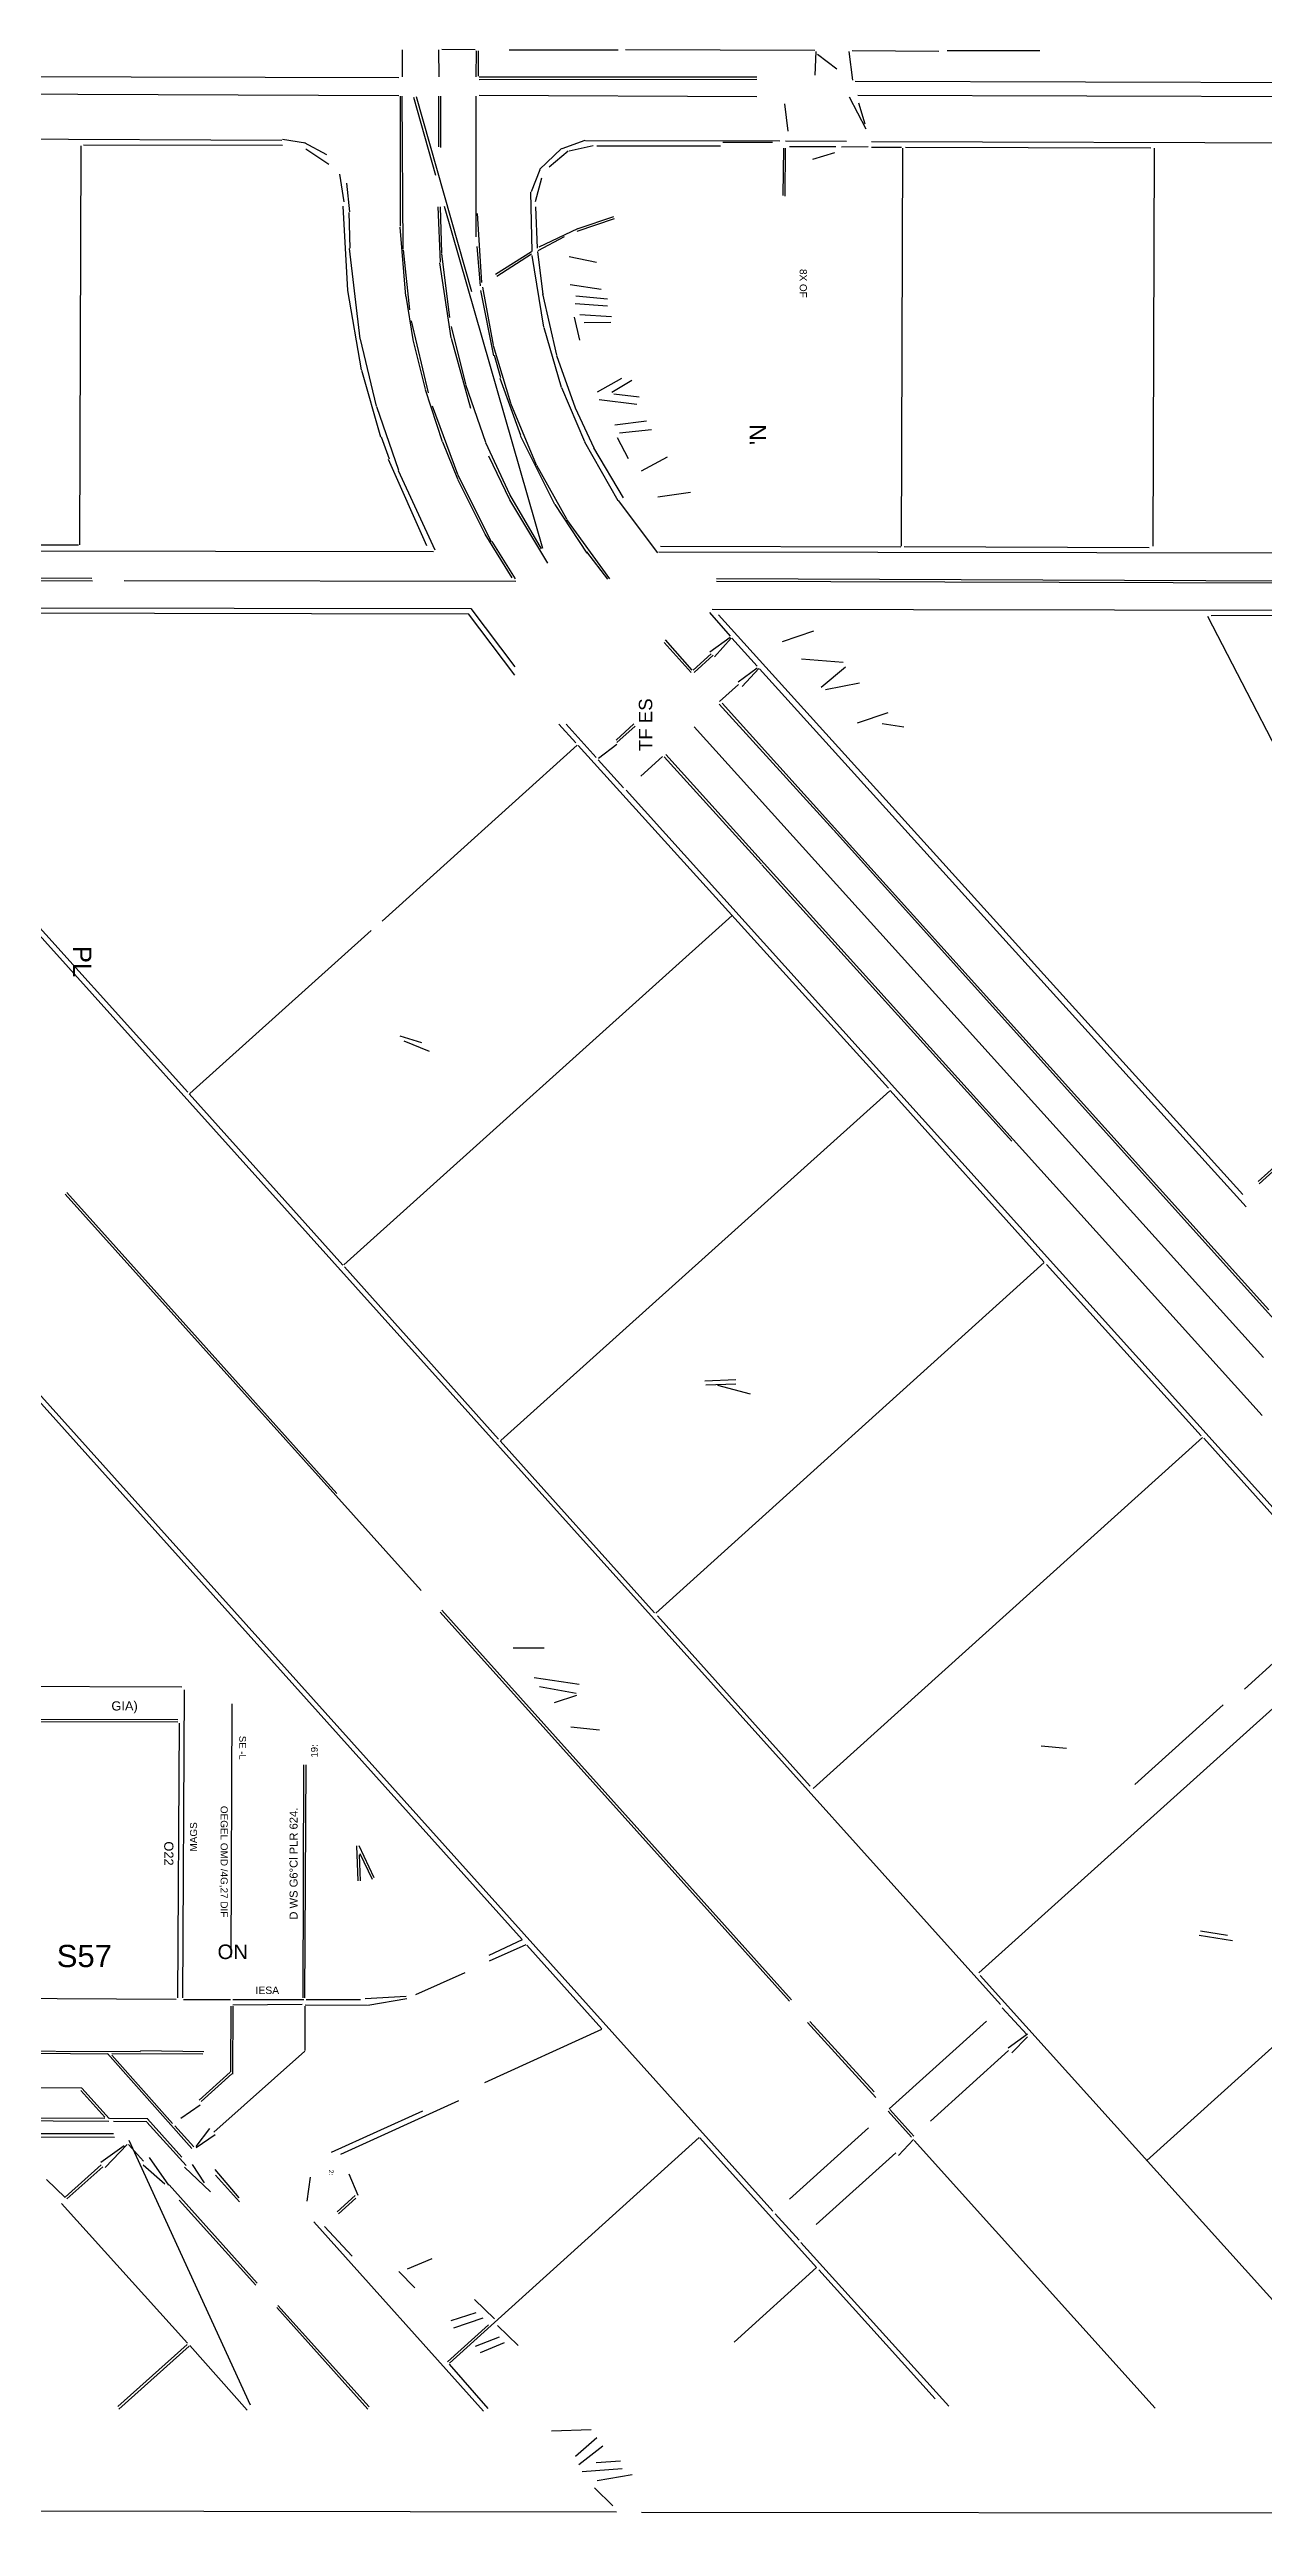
# Model space of a CAD drawing. Header units: feet. Extents: x 12 to 960, y 13 to 702.
# Drawn here: x 492.5 to 648.3, y 21.8 to 338 of the extents above; entities that cross this region are included whole.
import ezdxf
from ezdxf.enums import TextEntityAlignment as Align

# ---------------------------------------------------------------- set-up
doc = ezdxf.new("R2010")
doc.units = ezdxf.units.FT
doc.layers.add('EJE_VIA', color=7, linetype='CONTINUOUS')
doc.layers.add('TEXTO', color=7, linetype='CONTINUOUS')
doc.styles.add('CAD_TEXT', font='Arial')

msp = doc.modelspace()

# ---------------------------------------------------------------- linework, layer by layer
at = {"layer": 'EJE_VIA'}
for p, q in [((537.78, 337.9), (537.78, 334.46)), ((542.46, 337.9), (542.47, 334.46)), ((542.86, 337.99), (547.14, 337.96)), ((547.27, 337.79), (547.25, 334.46)), ((547.51, 337.79), (547.51, 334.56)), ((551.51, 337.93), (565.47, 337.9)), ((566.41, 337.98), (590.68, 337.87)), ((590.81, 337.69), (590.69, 334.66)), ((591.06, 337.36), (593.5, 335.48)), ((595.04, 337.69), (595.54, 334.04)), ((595.47, 337.83), (606.62, 337.76)), ((619.53, 337.77), (607.66, 337.77)), ((448.28, 334.57), (537.34, 334.38)), ((468.59, 332.36), (537.34, 332.07)), ((542.72, 331.96), (542.71, 325.4)), ((583.28, 334.43), (547.66, 334.43)), ((583.28, 334.1), (547.66, 334.08)), ((547.66, 332.1), (583.28, 331.95)), ((595.89, 333.89), (765.89, 333.42)), ((596.2, 332.1), (750.36, 331.72)), ((537.51, 331.96), (537.53, 315.29)), ((537.75, 331.96), (537.86, 312.38)), ((539.22, 331.86), (542.07, 321.84)), ((539.59, 331.95), (546.69, 306.95)), ((542.46, 331.96), (542.45, 325.5)), ((547.23, 331.96), (547.21, 313.94)), ((586.82, 331.01), (587.22, 327.47)), ((595.11, 331.88), (597.24, 327.79)), ((596.3, 331.13), (597.11, 328.41)), ((468.49, 326.6), (522.34, 326.35)), ((496.93, 325.74), (522.45, 325.69)), ((522.44, 326.48), (525.37, 325.98)), ((525.21, 326.03), (528.09, 324.5)), ((561.21, 326.29), (558.26, 325.24)), ((561.3, 326.29), (586.2, 326.25)), ((585.26, 326.03), (578.91, 326.03)), ((586.93, 326.26), (594.74, 326.2)), ((597.97, 326.16), (750.36, 325.73)), ((496.59, 325.61), (496.41, 274.46)), ((525.42, 325.23), (528.4, 323.24)), ((555.45, 322.53), (554.32, 319.73)), ((558.21, 325.26), (555.39, 322.56)), ((559.09, 324.91), (556.63, 322.88)), ((562.26, 325.62), (559.21, 324.92)), ((562.76, 325.59), (578.59, 325.59)), ((586.68, 325.29), (586.58, 319.25)), ((586.91, 325.29), (586.86, 319.15)), ((587.45, 325.52), (593.39, 325.52)), ((593.23, 324.7), (590.38, 323.87)), ((597.55, 325.46), (594.11, 325.44)), ((597.97, 325.45), (601.82, 325.45)), ((601.94, 325.29), (601.76, 274.25)), ((602.34, 325.43), (633.8, 325.37)), ((634.21, 325.29), (634.03, 274.25)), ((529.75, 321.96), (530.29, 318.41)), ((530.63, 320.83), (531.05, 317.16)), ((554.26, 319.67), (554.39, 312.06)), ((555.65, 321.48), (554.83, 318.42)), ((530.18, 317.89), (530.76, 307.07)), ((530.94, 317.07), (531.08, 312.48)), ((542.35, 317.79), (542.64, 310.71)), ((542.67, 317.79), (542.82, 311.85)), ((543.19, 317.87), (555.77, 274.01)), ((547.41, 316.95), (547.96, 308.1)), ((554.9, 317.8), (555.1, 312.48)), ((564.97, 316.26), (560.2, 314.63)), ((564.89, 316.52), (560.33, 314.97)), ((537.49, 315.19), (538.21, 306.33)), ((558.54, 313.94), (555.17, 312.15)), ((560.27, 314.96), (555.31, 312.6)), ((530.97, 312.45), (532.35, 300.88)), ((537.92, 312.28), (538.74, 304.57)), ((542.59, 310.61), (544.04, 301)), ((542.81, 311.74), (543.85, 303.61)), ((547.34, 312.7), (547.8, 307.67)), ((554.38, 312.03), (549.77, 309.09)), ((554.35, 311.71), (549.94, 308.85)), ((554.43, 311.53), (555.9, 302.36)), ((555.13, 312.07), (555.82, 306.56)), ((559.19, 311.43), (562.7, 310.71)), ((530.78, 307.06), (532.53, 296.87)), ((547.84, 307.06), (549.49, 298.7)), ((548.07, 307.5), (549.45, 300.05)), ((559.31, 307.84), (563.29, 307.24)), ((538.26, 306.31), (539.17, 300.79)), ((555.77, 306.65), (557.56, 298.76)), ((559.86, 303.63), (560.53, 300.7)), ((559.95, 305.4), (564.12, 305.11)), ((560.04, 306.39), (564.11, 306)), ((560.56, 303.99), (564.63, 303.71)), ((532.4, 300.83), (534.47, 292.23)), ((538.92, 303.17), (541.11, 293.92)), ((539.16, 300.72), (540.73, 294.42)), ((544.07, 302.42), (545.91, 295.06)), ((544.07, 300.93), (546.53, 291.97)), ((555.95, 302.33), (558.19, 294.64)), ((564.53, 302.94), (561.1, 302.9)), ((549.47, 300), (551.66, 292.67)), ((549.56, 298.77), (550.38, 295.89)), ((557.58, 298.74), (559.95, 292.03)), ((532.56, 296.86), (535.02, 288.3)), ((540.74, 294.38), (542.93, 287.68)), ((545.9, 295.02), (548.45, 287.61)), ((550.32, 295.83), (552.95, 288.52)), ((558.22, 294.6), (561.18, 287.68)), ((565.89, 295.79), (562.79, 294)), ((567.23, 295.52), (564.67, 293.99)), ((534.49, 292.19), (537.3, 284.03)), ((541.62, 292.28), (544.87, 283.49)), ((551.66, 292.62), (554.98, 284.68)), ((559.98, 292.02), (562.37, 286.88)), ((563.06, 293.06), (567.88, 292.5)), ((564.94, 293.81), (568.18, 293.44)), ((535.09, 288.29), (536.1, 285.47)), ((552.93, 288.45), (557.32, 279.66)), ((569.12, 290.28), (565.04, 289.8)), ((565.37, 288.21), (566.75, 285.52)), ((569.76, 289.19), (565.67, 288.78)), ((535.98, 285.44), (540.9, 274.37)), ((542.95, 287.64), (544.89, 282.92)), ((548.46, 287.57), (551.53, 280.93)), ((548.87, 285.85), (551.56, 280.27)), ((555.01, 284.65), (558.86, 277.77)), ((561.18, 287.63), (565.44, 280.13)), ((562.31, 286.9), (566.12, 280.46)), ((571.78, 285.7), (568.41, 283.89)), ((537.28, 283.96), (541.98, 273.81)), ((544.88, 282.86), (548.37, 275.86)), ((544.9, 283.45), (549.21, 274.87)), ((551.53, 280.91), (555.6, 273.95)), ((551.54, 280.2), (556.42, 272.11)), ((557.38, 279.63), (561.47, 273.39)), ((565.48, 280.12), (570.54, 273.4)), ((574.75, 281.15), (570.56, 280.57)), ((548.39, 275.82), (551.83, 270.23)), ((558.84, 277.71), (564.37, 270.08)), ((496.3, 274.4), (465.05, 274.36)), ((475.78, 273.7), (541.82, 273.6)), ((549.28, 274.85), (552.29, 270.09)), ((561.43, 273.54), (564.12, 270.06)), ((570.68, 273.56), (848.7, 273.04)), ((570.89, 274.25), (601.72, 274.19)), ((602.14, 274.21), (633.59, 274.12)), ((475.68, 269.93), (498.07, 269.84)), ((475.78, 270.21), (497.97, 270.17)), ((502.14, 269.85), (552.34, 269.8)), ((578.07, 270.13), (651.3, 269.84)), ((578.07, 269.79), (651.3, 269.55)), ((465.05, 265.74), (546.3, 265.61)), ((471.72, 266.39), (546.61, 266.29)), ((546.23, 265.58), (552.2, 257.74)), ((546.61, 266.28), (552.25, 258.79)), ((577.2, 265.77), (579.85, 262.71)), ((577.55, 266.21), (848.8, 265.71)), ((579.85, 262.58), (577.24, 260.67)), ((579.95, 262.48), (577.84, 260.1)), ((578.33, 265.45), (645.56, 191.11)), ((580.05, 262.49), (583.31, 258.87)), ((590.52, 263.38), (586.52, 262.02)), ((641.03, 265.31), (669.16, 210.89)), ((690.16, 265.39), (641.51, 265.35)), ((571.38, 261.93), (574.83, 258.08)), ((571.49, 262.27), (574.93, 258.39)), ((577.4, 260.45), (575.11, 258.37)), ((577.65, 260.29), (575.21, 258.06)), ((589.01, 259.81), (594.33, 259.38)), ((462.45, 256.42), (614.51, 87.25)), ((580.91, 256.53), (578.49, 254.35)), ((583.29, 258.61), (580.86, 256.85)), ((583.53, 258.59), (581.36, 256.27)), ((583.62, 258.56), (646, 189.56)), ((594.64, 258.74), (591.51, 256.14)), ((596.43, 256.72), (592.05, 255.84)), ((578.45, 254), (593.08, 237.9)), ((578.82, 254.15), (648.93, 176.34)), ((557.88, 251.45), (560.06, 249.06)), ((558.8, 251.45), (562.67, 247.17)), ((567.51, 251.47), (565.22, 249.4)), ((567.67, 251.21), (565.3, 249.1)), ((575.21, 251.09), (648.24, 170.24)), ((600.08, 252.91), (596.12, 251.57)), ((599.34, 251.55), (602.11, 251.09)), ((560.24, 248.75), (535.22, 226.17)), ((560.36, 248.73), (600.13, 204.76)), ((562.9, 246.89), (566.18, 243.29)), ((565.3, 248.85), (562.97, 247.06)), ((571.18, 247.29), (568.39, 244.77)), ((571.39, 247.26), (583.87, 233.48)), ((571.58, 247.54), (648.06, 162.78)), ((566.51, 242.99), (659.13, 140.2)), ((593.15, 237.87), (651.89, 172.55)), ((482.78, 234.78), (510.29, 204.27)), ((583.9, 233.41), (615.97, 197.99)), ((435.58, 227.5), (585.31, 60.76)), ((533.81, 224.99), (510.54, 204.07)), ((580.1, 226.92), (530.32, 182.11)), ((537.5, 211.48), (540.26, 210.62)), ((537.98, 210.83), (541.23, 209.53)), ((510.45, 204.02), (530.19, 182.08)), ((600.3, 204.42), (550.44, 159.58)), ((600.38, 204.48), (620.06, 182.5)), ((650.01, 195.02), (647.53, 192.81)), ((649.9, 194.51), (647.66, 192.49)), ((494.57, 191.16), (540.22, 140.35)), ((494.78, 191.39), (529.42, 152.79)), ((530.38, 181.86), (550.15, 159.75)), ((620.12, 182.41), (570.3, 137.45)), ((620.42, 182.14), (640.24, 160.19)), ((481.12, 175.85), (553.16, 95.6)), ((580.58, 167.36), (576.61, 167.2)), ((580.57, 166.81), (576.71, 166.69)), ((578.21, 166.67), (582.4, 165.55)), ((550.35, 159.54), (570.15, 137.47)), ((640.39, 159.95), (590.47, 114.97)), ((640.56, 159.87), (658.59, 139.78)), ((542.66, 137.58), (587.44, 87.67)), ((542.87, 137.81), (587.69, 87.84)), ((570.52, 137.11), (590.11, 115.24)), ((661.75, 136.31), (611.71, 91.34)), ((552.03, 133), (555.99, 132.98)), ((649.94, 131.46), (645.78, 127.7)), ((366.09, 128.57), (509.53, 128)), ((509.82, 127.59), (509.61, 88.11)), ((554.72, 129.2), (560.49, 128.33)), ((555.41, 128.05), (560.08, 127.19)), ((560.15, 126.87), (557.27, 125.94)), ((487.76, 123.87), (509.01, 123.79)), ((487.76, 123.53), (509.01, 123.49)), ((509.18, 123.32), (508.99, 88.11)), ((515.94, 125.81), (515.8, 93.31)), ((643.08, 125.69), (631.74, 115.47)), ((559.42, 122.87), (563.09, 122.47)), ((619.73, 120.41), (622.97, 120.13)), ((525.12, 118), (525.06, 88.11)), ((525.41, 118), (525.26, 88.11)), ((683.25, 112.3), (633.27, 67.27)), ((531.94, 107.59), (532.11, 103.11)), ((532.23, 107.64), (534.17, 103.55)), ((532.25, 106.44), (532.38, 103.1)), ((532.37, 106.61), (533.94, 103.33)), ((553.15, 95.55), (548.88, 93.56)), ((553.63, 94.89), (548.96, 92.81)), ((553.77, 94.86), (563.39, 84.16)), ((639.97, 96.17), (644.25, 95.46)), ((640.15, 96.7), (643.61, 96.14)), ((545.84, 91.34), (539.5, 88.5)), ((611.89, 90.98), (654.47, 43.76)), ((461.62, 88.19), (508.8, 87.96)), ((509.74, 87.92), (515.78, 87.91)), ((515.8, 87.06), (515.77, 78.63)), ((516.05, 87.06), (516.03, 78.31)), ((516.09, 87.92), (525.16, 87.89)), ((524.95, 87.25), (516.09, 87.17)), ((525.3, 87.06), (525.3, 81.34)), ((525.36, 87.22), (533.28, 87.19)), ((525.47, 87.92), (532.45, 87.91)), ((538.28, 88.28), (533.06, 88)), ((538.39, 87.98), (533.39, 87.15)), ((614.72, 86.85), (617.87, 83.43)), ((563.34, 84.05), (548.35, 77.22)), ((589.74, 84.97), (598.52, 75.33)), ((590.06, 85.1), (598.3, 76.04)), ((612.72, 85.12), (600.23, 73.86)), ((617.95, 83.45), (615.49, 81.68)), ((617.95, 83.13), (615.95, 81.06)), ((478.07, 81.45), (493.28, 81.29)), ((478.18, 81.11), (499.95, 80.92)), ((493.39, 81.27), (504.22, 81.25)), ((499.98, 80.96), (510.83, 68.79)), ((500.55, 80.78), (508.35, 72.02)), ((500.57, 80.97), (512.24, 80.92)), ((504.22, 81.34), (512.34, 81.23)), ((525.32, 81.28), (513.64, 70.87)), ((615.53, 81.38), (605.55, 72.3)), ((478.07, 76.6), (496.72, 76.59)), ((496.6, 76.22), (499.66, 72.83)), ((496.71, 76.55), (500.22, 72.65)), ((515.73, 78.58), (511.74, 74.97)), ((515.95, 78.35), (511.99, 74.81)), ((478.18, 72.77), (499.64, 72.68)), ((511.89, 74.36), (509.4, 72.62)), ((540.39, 73.58), (528.67, 68.26)), ((544.99, 74.92), (529.88, 68.02)), ((600.11, 73.58), (603.11, 70.23)), ((600.33, 73.81), (603.38, 70.38)), ((478.18, 72.46), (500.16, 72.3)), ((478.18, 70.73), (500.78, 70.72)), ((478.18, 70.33), (500.89, 70.25)), ((500.26, 72.67), (505.16, 72.63)), ((500.78, 72.28), (505.05, 72.25)), ((502.74, 69.85), (518.29, 35.94)), ((505.06, 72.18), (510.1, 66.6)), ((505.14, 72.58), (509.54, 67.7)), ((508.65, 71.7), (511.05, 68.99)), ((513.09, 71.35), (511.32, 69.03)), ((513.8, 70.56), (511.38, 68.87)), ((575.86, 70.2), (543.86, 41.27)), ((575.96, 70.18), (590.9, 53.55)), ((597.57, 71.43), (587.43, 62.28)), ((603.34, 69.93), (601.41, 67.88)), ((603.44, 69.83), (634.33, 35.5)), ((499.19, 66.69), (494.58, 62.54)), ((499.4, 66.46), (494.77, 62.34)), ((502.14, 69.15), (499.14, 66.99)), ((502.5, 69.31), (499.7, 66.37)), ((502.68, 69.29), (504.62, 67.17)), ((504.58, 66.71), (507.37, 64.28)), ((505.36, 67.65), (507.8, 64.11)), ((510.84, 66.76), (512.4, 64.39)), ((601.07, 68.24), (590.87, 59.06)), ((492.18, 64.81), (494.57, 62.52)), ((507.92, 64.12), (519.19, 51.53)), ((509.89, 66.39), (513.21, 63.24)), ((513.75, 66.1), (516.82, 62.48)), ((513.86, 65.36), (516.92, 61.94)), ((526, 65.11), (525.57, 62.06)), ((530.95, 65.55), (532.09, 62.83)), ((494.11, 61.76), (510.25, 43.84)), ((509.21, 62.15), (519.03, 51.25)), ((531.74, 62.78), (529.47, 60.67)), ((531.86, 62.44), (529.64, 60.4)), ((585.61, 60.42), (588.67, 57.03)), ((526.47, 59.41), (548.21, 35.11)), ((527.84, 58.8), (531.38, 54.97)), ((541.58, 54.64), (538.42, 53.34)), ((588.92, 56.75), (607.9, 35.76)), ((537.35, 53), (539.42, 50.91)), ((590.9, 53.52), (580.35, 43.94)), ((591.2, 53.22), (606.12, 36.68)), ((521.7, 48.39), (533.37, 35.38)), ((521.86, 48.67), (533.55, 35.67)), ((547.23, 47.72), (544.04, 46.68)), ((547.08, 49.41), (549.61, 46.94)), ((548.84, 46.2), (543.61, 41.43)), ((548.12, 47.03), (544.37, 45.77)), ((550.21, 44.58), (547.14, 43.41)), ((550.02, 46.09), (552.67, 43.53)), ((510.21, 43.68), (501.31, 35.69)), ((510.45, 43.44), (501.44, 35.38)), ((510.55, 43.52), (517.9, 35.22)), ((543.82, 41.13), (548.77, 35.46)), ((550.85, 43.88), (547.79, 42.61)), ((562.04, 32.71), (556.92, 32.53)), ((562.74, 31.67), (560, 29.31)), ((563.52, 30.64), (560.43, 28.23)), ((565.79, 28.71), (562.64, 28.49)), ((566, 27.71), (560.88, 27.33)), ((567.26, 26.94), (562.78, 26.19)), ((459.53, 22.36), (565.26, 22.21)), ((562.44, 25.29), (564.79, 22.95)), ((568.49, 22.16), (859.11, 21.83))]:
    msp.add_line(p, q, dxfattribs=at)

# ---------------------------------------------------------------- texts
at = {"layer": 'TEXTO', "style": 'CAD_TEXT'}
for s, height, rotation, p in [('8X OF', 0.912, 270, (589.22, 307.97)), ("'N", 2.09, 90, (583.39, 288.57)), ('TF ES', 1.71, 90, (568.99, 251.37)), ('PL', 2.356, 270, (496.76, 221.01)), ('SE -L', 0.874, 270, (517.33, 120.18)), ('19:', 0.874, 90, (526.52, 119.78)), ('OEGEL OMD /4G,27 DIF', 0.9119, 270, (514.96, 105.58)), ('D WS G6°Cl PLR 624.', 1.0259, 90, (523.86, 105.32)), ('O22', 1.178, 270, (507.86, 106.62)), ('MAGS', 0.912, 90, (511.03, 108.75)), ('2:', 0.608, 270, (528.69, 65.72))]:
    msp.add_text(s, height=height, rotation=rotation, dxfattribs=at).set_placement(p, align=Align.MIDDLE_CENTER)
for s, height, p in [('GIA)', 1.178, (502.19, 125.55)), ('S57', 2.85, (497.03, 93.48)), ('ON', 1.862, (516.06, 94.02)), ('IESA', 0.95, (520.49, 89.08))]:
    msp.add_text(s, height=height, dxfattribs=at).set_placement(p, align=Align.MIDDLE_CENTER)

doc.saveas('drawing.dxf')
